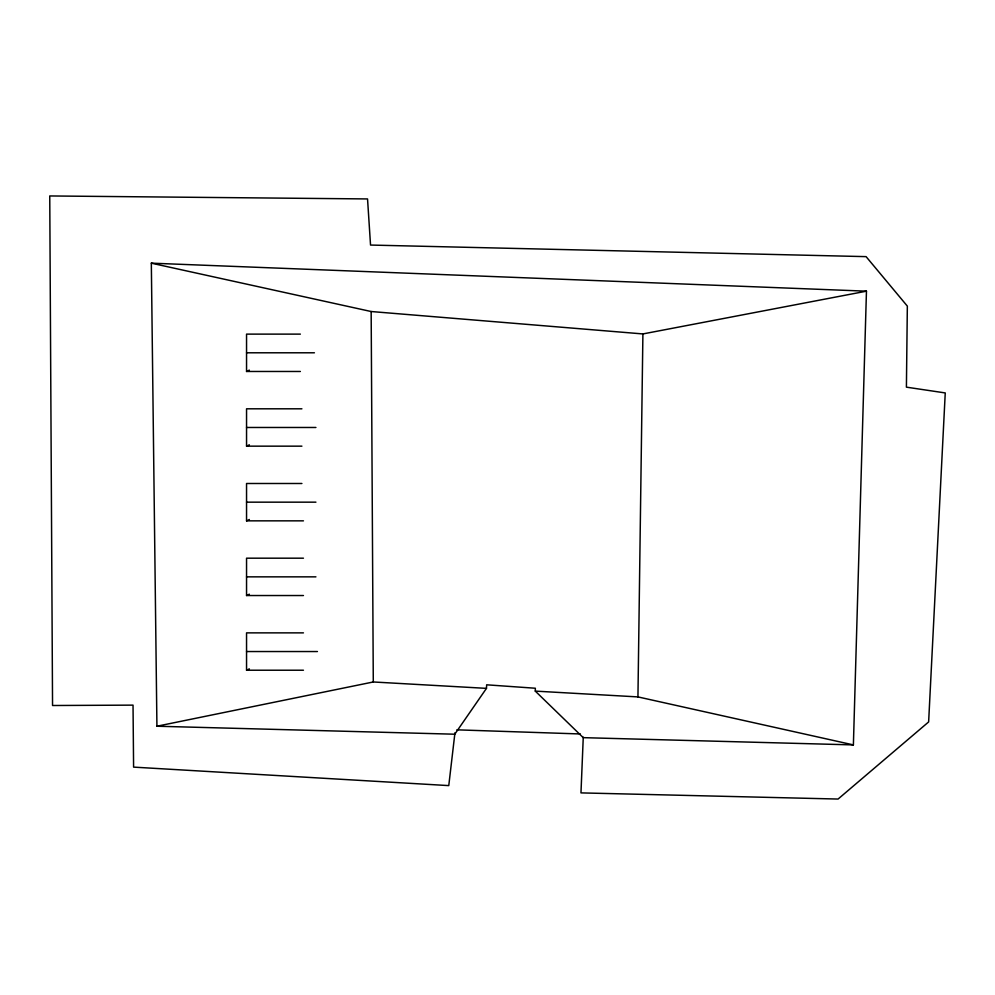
<?xml version="1.0" encoding="UTF-8"?>
<svg xmlns="http://www.w3.org/2000/svg" width="995" height="995" viewBox="0 0 995 995"><rect width="100%" height="100%" fill="white"/><g stroke="black" fill="none" stroke-linecap="round" stroke-linejoin="round"><path stroke-width="1.49" d="M853.387 744.907L637.944 696.91L642.907 333.934L866.458 291.174L853.387 744.907L583.244 737.656L535.285 691.115L535.347 688.241L486.667 684.809L486.468 688.366L454.777 734.211L156.924 726.226L151.327 263.165L866.458 291.174M583.269 737.171L580.968 792.891L838.076 799.047L928.633 721.935L945.25 392.938L906.408 387.154L907.34 306.112L866.085 256.635L370.538 245.056L367.541 198.938L49.75 195.953L52.548 705.505L133.031 705.132L133.591 767.12L448.77 785.602L454.951 732.793M300.366 334.121L246.549 334.121L246.549 371.471L249.347 370.128M301.908 408.808L246.549 408.808L246.549 446.158L249.347 444.815M301.908 483.495L246.549 483.495L246.549 520.845L249.347 519.502M303.45 558.183L246.549 558.183L246.549 595.532L249.347 594.189M303.45 632.87L246.549 632.87L246.549 670.22L249.347 668.876M156.924 726.226L373.287 681.973L486.468 688.366M246.549 352.79L314.42 352.79M246.549 371.471L300.366 371.471M246.549 427.477L315.925 427.477M246.549 446.158L301.908 446.158M246.549 502.164L315.925 502.164M246.549 520.845L303.45 520.845M246.549 576.851L315.925 576.851M246.549 595.532L303.45 595.532M246.549 651.538L317.43 651.538M246.549 670.22L303.45 670.22M456.842 729.832L580.309 733.962M535.285 691.115L637.944 696.91M151.327 263.165L371.16 311.522L642.907 333.934M371.16 311.522L373.287 681.973"/></g></svg>
